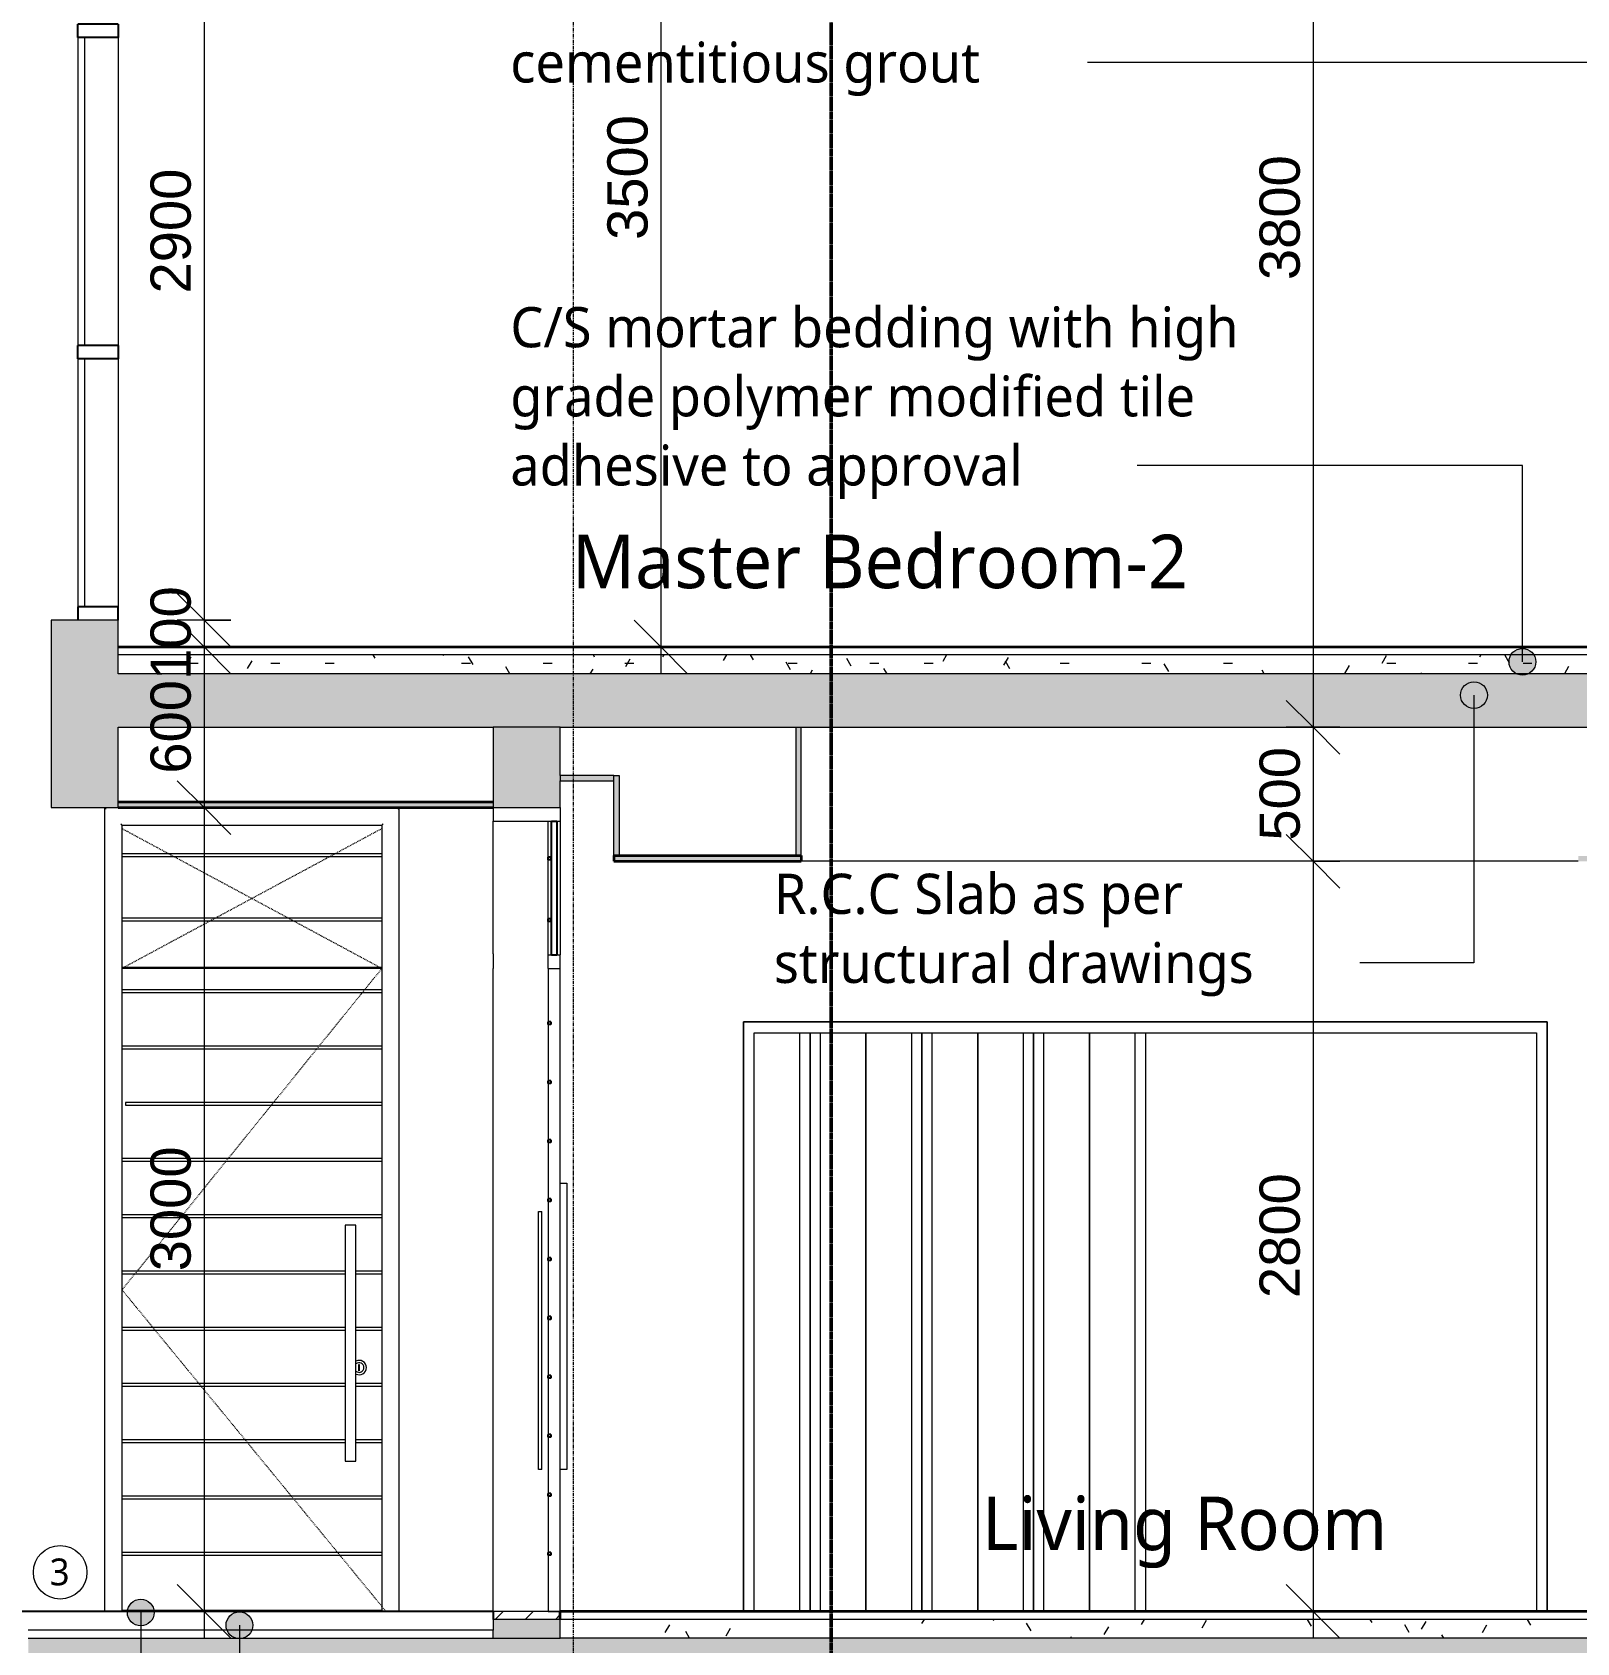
# Model space of a CAD drawing. Header units: millimetres. Extents: x -25665 to 60211, y -6376 to 13478.
# Drawn here: x -8748 to -2983, y 333 to 6345 of the extents above; entities that cross this region are included whole.
import ezdxf

# ---------------------------------------------------------------- set-up
doc = ezdxf.new("R2010")
doc.units = ezdxf.units.MM
for name, pattern in [('Callout Boundary', [2.38125, 1.190625, -1.190625]), ('Dash_2_', [6, 3, -3]), ('Grid Line', [22.225, 12.7, -3.175, 3.175, -3.175])]:
    doc.linetypes.add(name, pattern=pattern)
for name, color, linetype, lineweight in [('A-ANNO-DIMS', 211, 'Continuous', 9), ('A-ANNO-DIMS-100', 211, 'Continuous', 9), ('A-ANNO-NOTE', 131, 'Continuous', 9), ('A-ANNO-SYMB', 150, 'Continuous', 9), ('A-AREA-IDEN', 2, 'Continuous', 9), ('A-CLNG', 13, 'Continuous', 9), ('A-CLNG-PATT', 13, 'Continuous', 35), ('A-DETL-GENF', 92, 'Continuous', 9), ('A-DETL-THIN', 151, 'Continuous', 9), ('A-DOOR', 31, 'Continuous', 9), ('A-DOOR-FRAM', 31, 'Continuous', 9), ('A-DOOR-GLAZ', 31, 'Continuous', 25), ('A-FLOR', 192, 'Continuous', 9), ('A-FLOR-MCUT', 51, 'Continuous', 9), ('A-FLOR-PATT', 8, 'Continuous', 35), ('A-GLAZ-CURT', 52, 'Continuous', 9), ('A-GLAZ-CWMG', 51, 'Continuous', 9), ('A-WALL', 113, 'Continuous', 9), ('A-WALL-PATT', 111, 'Continuous', 18), ('G-ANNO-TEXT', 231, 'Continuous', 9), ('S-GRID', 1, 'Continuous', 9), ('S-STRS', 31, 'Continuous', 9)]:
    doc.layers.add(name, color=color, linetype=linetype, lineweight=lineweight)
doc.styles.add('Arial_4', font='arial.ttf', dxfattribs={"height": 150})
doc.styles.add('Lucida Sans Unicode', font='l_10646.ttf', dxfattribs={"height": 200})
doc.styles.add('Lucida Sans Unicode_1', font='l_10646.ttf', dxfattribs={"height": 100})
doc.styles.add('Lucida Sans Unicode_2', font='l_10646.ttf', dxfattribs={"height": 150})
doc.dimstyles.new('100', dxfattribs={"dimscale": 304.8, "dimtxt": 153.03891, "dimasz": 0.656168, "dimexe": 0.328084, "dimexo": 0.0625, "dimgap": 0.016404, "dimtad": 1, "dimdec": 0, "dimzin": 0, "dimdsep": 46, "dimtxsty": 'Arial_4', "dimblk1": 'OBLIQUE', "dimblk2": 'OBLIQUE', "dimsah": 1, "dimcen": 0.09, "dimdle": 0.328084, "dimazin": 0, "dimtfac": 1, "dimtdec": 4, "dimtix": 1, "dimtmove": 0, "dimatfit": 3, "dimfxl": 0.328084, "dimfxlon": 1, "dimtvp": 1, "dimtolj": 1, "dimtzin": 0, "dimarcsym": 2})
pattern_1 = [(0, (-2066.66, 4700), (406.4, 101.6), [33.528, -271.272, 33.528, -271.272, -1625.6]), (0, (-2066.66, 4700), (406.4, 101.6), [-609.6, 33.528, -576.072, 33.528, -271.272, -711.2]), (0, (-2066.66, 4700), (406.4, 101.6), [-1524, 33.528, -169.672, 33.528, -474.472]), (120, (-1914.26, 4750.8), (-291.1882, 301.1527), [33.528, -271.272, 33.528, -271.272, -1625.6]), (120, (-1914.26, 4750.8), (-291.1882, 301.1527), [-609.6, 33.528, -576.072, 33.528, -271.272, -711.2]), (120, (-1914.26, 4750.8), (-291.1882, 301.1527), [-1524, 33.528, -169.672, 33.528, -474.472]), (240, (-1863.46, 4954), (-115.2118, -402.7527), [33.528, -271.272, 33.528, -271.272, -1625.6]), (240, (-1863.46, 4954), (-115.2118, -402.7527), [-609.6, 33.528, -576.072, 33.528, -271.272, -711.2]), (240, (-1863.46, 4954), (-115.2118, -402.7527), [-1524, 33.528, -169.672, 33.528, -474.472])]

# ---------------------------------------------------------------- blocks, each defined once
blk = doc.blocks.new('Double_Aluminum_Door_with_Transom_6328 - TD1-1172526-Section - A')
at = {"layer": 'A-DOOR', "lineweight": 18}
for p, q in [((-6822.3, 2850), (-6822.3, 450)), ((-6822.3, 2850), (-6777.8, 2850)), ((-6777.8, 450), (-6777.8, 2850)), ((-6822.3, 450), (-6777.8, 450))]:
    blk.add_line(p, q, dxfattribs=at)
at = {"layer": 'A-DOOR'}
for p, q in [((-6777.8, 2047.7), (-6752.4, 2047.7)), ((-6752.4, 2047.7), (-6752.4, 979)), ((-6858.4, 1942.2), (-6845.7, 1942.2)), ((-6858.4, 979), (-6858.4, 1942.2)), ((-6845.7, 979), (-6845.7, 1942.2)), ((-6845.7, 979), (-6858.4, 979)), ((-6752.4, 979), (-6777.8, 979))]:
    blk.add_line(p, q, dxfattribs=at)
at = {"layer": 'A-DOOR-FRAM', "lineweight": 18}
for p, q in [((-7027.8, 3450), (-7027.8, 3399.2)), ((-6777.8, 3450), (-6777.8, 3399.2)), ((-7027.8, 3399.2), (-6777.8, 3399.2)), ((-6822.4, 2900.8), (-6777.8, 2900.8)), ((-6777.8, 2850), (-6777.8, 2900.8))]:
    blk.add_line(p, q, dxfattribs=at)
at = {"layer": 'A-DOOR-FRAM'}
for p, q in [((-7027.8, 2905), (-7027.8, 3399.2)), ((-6777.8, 3399.2), (-6777.8, 2900.8)), ((-7027.8, 450), (-7027.8, 2850))]:
    blk.add_line(p, q, dxfattribs=at)
at = {"layer": 'A-DOOR-GLAZ'}
for p, q in [((-6809.6, 2900.8), (-6809.6, 3399.2)), ((-6809.6, 3399.2), (-6790.5, 3399.2)), ((-6790.5, 3399.2), (-6790.5, 2900.8)), ((-6822.4, 3255), (-6822.4, 3265)), ((-6812.4, 3265), (-6822.4, 3265)), ((-6812.4, 3255), (-6822.4, 3255)), ((-6812.4, 3265), (-6812.4, 3255)), ((-6822.4, 3025), (-6822.4, 3035)), ((-6812.4, 3035), (-6822.4, 3035)), ((-6812.4, 3025), (-6822.4, 3025)), ((-6812.4, 3035), (-6812.4, 3025)), ((-6809.6, 2900.8), (-6790.5, 2900.8)), ((-6822.4, 2640), (-6822.4, 2650)), ((-6812.4, 2650), (-6822.4, 2650)), ((-6812.4, 2650), (-6812.4, 2640)), ((-6812.4, 2640), (-6822.4, 2640)), ((-6822.4, 2420), (-6822.4, 2430)), ((-6812.4, 2430), (-6822.4, 2430)), ((-6812.4, 2420), (-6822.4, 2420)), ((-6812.4, 2430), (-6812.4, 2420)), ((-6822.4, 2200), (-6822.4, 2210)), ((-6812.4, 2210), (-6822.4, 2210)), ((-6812.4, 2200), (-6822.4, 2200)), ((-6812.4, 2210), (-6812.4, 2200)), ((-6822.4, 1980), (-6822.4, 1990)), ((-6812.4, 1990), (-6822.4, 1990)), ((-6812.4, 1990), (-6812.4, 1980)), ((-6812.4, 1980), (-6822.4, 1980)), ((-6822.4, 1760), (-6822.4, 1770)), ((-6812.4, 1770), (-6822.4, 1770)), ((-6812.4, 1760), (-6822.4, 1760)), ((-6812.4, 1770), (-6812.4, 1760)), ((-6822.4, 1540), (-6822.4, 1550)), ((-6812.4, 1550), (-6822.4, 1550)), ((-6812.4, 1540), (-6822.4, 1540)), ((-6812.4, 1550), (-6812.4, 1540)), ((-6822.4, 1320), (-6822.4, 1330)), ((-6812.4, 1330), (-6822.4, 1330)), ((-6812.4, 1330), (-6812.4, 1320)), ((-6812.4, 1320), (-6822.4, 1320)), ((-6822.4, 1100), (-6822.4, 1110)), ((-6812.4, 1110), (-6822.4, 1110)), ((-6812.4, 1100), (-6822.4, 1100)), ((-6812.4, 1110), (-6812.4, 1100)), ((-6822.4, 880), (-6822.4, 890)), ((-6812.4, 890), (-6822.4, 890)), ((-6812.4, 880), (-6822.4, 880)), ((-6812.4, 890), (-6812.4, 880)), ((-6822.4, 660), (-6822.4, 670)), ((-6812.4, 670), (-6822.4, 670)), ((-6812.4, 670), (-6812.4, 660)), ((-6812.4, 660), (-6822.4, 660))]:
    blk.add_line(p, q, dxfattribs=at)
blk = doc.blocks.new('Panel_Fold_Door_1819 - FD1-1681618-Section - A')
at = {"layer": 'A-DOOR'}
for p, q in [((-6017.2, 2610), (-5882.6, 2610)), ((-5882.6, 2610), (-5845, 2610)), ((-5882.6, 450), (-5882.6, 2610)), ((-5845, 2610), (-5807.4, 2610)), ((-5845, 450), (-5845, 2610)), ((-5845, 2610), (-5845, 450)), ((-5807.4, 2610), (-5672.8, 2610)), ((-5807.4, 2610), (-5807.4, 450)), ((-5636.4, 450), (-5636.4, 2610)), ((-5636.4, 2610), (-5636.4, 450)), ((-5600, 2610), (-5465.4, 2610)), ((-5465.4, 2610), (-5427.8, 2610)), ((-5465.4, 450), (-5465.4, 2610)), ((-5427.8, 2610), (-5390.2, 2610)), ((-5427.8, 450), (-5427.8, 2610)), ((-5427.8, 2610), (-5427.8, 450)), ((-5390.2, 2610), (-5255.6, 2610)), ((-5390.2, 2610), (-5390.2, 450)), ((-5219.2, 450), (-5219.2, 2610)), ((-5219.2, 2610), (-5219.2, 450)), ((-5182.8, 2610), (-5048.2, 2610)), ((-5048.2, 2610), (-5010.6, 2610)), ((-5048.2, 450), (-5048.2, 2610)), ((-5010.6, 2610), (-4973.1, 2610)), ((-5010.6, 450), (-5010.6, 2610)), ((-5010.6, 2610), (-5010.6, 450)), ((-4973.1, 2610), (-4838.4, 2610)), ((-4973.1, 2610), (-4973.1, 450)), ((-4802, 450), (-4802, 2610)), ((-4802, 2610), (-4802, 450)), ((-4765.6, 2610), (-4631, 2610)), ((-4631, 2610), (-4593.4, 2610)), ((-4631, 450), (-4631, 2610)), ((-4593.4, 2610), (-4593.4, 450))]:
    blk.add_line(p, q, dxfattribs=at)
at = {"layer": 'A-DOOR-FRAM'}
for p, q in [((-6093.6, 2650), (-6093.6, 450)), ((-3093.6, 2650), (-6093.6, 2650)), ((-3093.6, 450), (-3093.6, 2650)), ((-6053.6, 450), (-6053.6, 2610)), ((-6053.6, 2610), (-6017.2, 2610)), ((-5672.8, 2610), (-5600, 2610)), ((-5255.6, 2610), (-5182.8, 2610)), ((-4838.4, 2610), (-4765.6, 2610)), ((-4593.4, 2610), (-3133.6, 2610)), ((-3133.6, 2610), (-3133.6, 450))]:
    blk.add_line(p, q, dxfattribs=at)
blk = doc.blocks.new('Rectangular Mullion - 50x150mm-685960-Section - A')
at = {"layer": 'A-GLAZ-CWMG'}
blk.add_line((-8428.113666, 5125), (-8428.113666, 4200), dxfattribs=at)
blk = doc.blocks.new('Rectangular Mullion - 50x150mm-448228-Section - A')
at = {"layer": 'A-GLAZ-CWMG'}
blk.add_line((-8428.113666, 6325), (-8428.113666, 5175), dxfattribs=at)
blk = doc.blocks.new('M_Fixed Glazed Panel - Glazed Panel-779100-Section - A')
at = {"layer": 'A-GLAZ-CURT', "lineweight": 18}
for p, q in [((-8578.113666, 5125), (-8553.113666, 5125)), ((-8578.113666, 5125), (-8578.113666, 4200)), ((-8553.113666, 5125), (-8553.113666, 4200)), ((-8553.113666, 4200), (-8578.113666, 4200))]:
    blk.add_line(p, q, dxfattribs=at)
blk = doc.blocks.new('M_Fixed Glazed Panel - Glazed Panel-779101-Section - A')
at = {"layer": 'A-GLAZ-CURT', "lineweight": 18}
for p, q in [((-8578.113666, 6325), (-8553.113666, 6325)), ((-8578.113666, 6325), (-8578.113666, 5175)), ((-8553.113666, 6325), (-8553.113666, 5175)), ((-8553.113666, 5175), (-8578.113666, 5175))]:
    blk.add_line(p, q, dxfattribs=at)
blk = doc.blocks.new('Rectangular Mullion - 50x150mm-779097-Section - A')
at = {"layer": 'A-GLAZ-CWMG', "lineweight": 25}
for p, q in [((-8428.113666, 4200), (-8578.113666, 4200)), ((-8578.113666, 4200), (-8578.113666, 4150)), ((-8428.113666, 4150), (-8428.113666, 4200))]:
    blk.add_line(p, q, dxfattribs=at)
blk = doc.blocks.new('Rectangular Mullion - 50x150mm-779099-Section - A')
at = {"layer": 'A-GLAZ-CWMG', "lineweight": 25}
for p, q in [((-8578.113666, 5125), (-8578.113666, 5175)), ((-8428.113666, 5175), (-8578.113666, 5175)), ((-8428.113666, 5175), (-8428.113666, 5125)), ((-8428.113666, 5125), (-8578.113666, 5125))]:
    blk.add_line(p, q, dxfattribs=at)
blk = doc.blocks.new('BEL-TD2-external - TD5-1377337-Section - A')
at = {"layer": 'A-DOOR'}
for p, q in [((-8478.1, 3450), (-8478.1, 450.1)), ((-7378.1, 450.1), (-7378.1, 3450)), ((-8413.1, 450.1), (-8413.1, 3385)), ((-8413.1, 3385), (-7443.1, 3385)), ((-7443.1, 3385), (-7443.1, 450.1)), ((-7443.1, 3277.5), (-8413.1, 3277.5)), ((-8413.1, 3267.5), (-7443.1, 3267.5)), ((-7443.1, 3037.5), (-8413.1, 3037.5)), ((-8413.1, 3027.5), (-7443.1, 3027.5)), ((-8413.1, 2855), (-7443.1, 2855)), ((-7443.1, 2850), (-8413.1, 2850)), ((-7443.1, 2770), (-8413.1, 2770)), ((-8413.1, 2760), (-7443.1, 2760)), ((-7443.1, 2560), (-8413.1, 2560)), ((-8413.1, 2550), (-7443.1, 2550)), ((-8399.9, 2350), (-8399.9, 2340)), ((-7443.1, 2350), (-8399.9, 2350)), ((-8399.9, 2340), (-7443.1, 2340)), ((-7443.1, 2140), (-8413.1, 2140)), ((-8413.1, 2130), (-7443.1, 2130)), ((-7443.1, 1930), (-8413.1, 1930)), ((-8413.1, 1920), (-7443.1, 1920)), ((-7579.8, 1891), (-7579.8, 1011)), ((-7539.8, 1891), (-7579.8, 1891)), ((-7539.8, 1011), (-7539.8, 1891)), ((-7579.8, 1720), (-8413.1, 1720)), ((-8413.1, 1710), (-7579.8, 1710)), ((-7443.1, 1720), (-7539.8, 1720)), ((-7539.8, 1710), (-7443.1, 1710)), ((-7579.8, 1510), (-8413.1, 1510)), ((-7443.1, 1510), (-7539.8, 1510)), ((-8413.1, 1500), (-7579.8, 1500)), ((-7539.8, 1500), (-7443.1, 1500)), ((-7528.6, 1348), (-7528.6, 1372)), ((-7528.6, 1372), (-7527.6, 1372)), ((-7527.6, 1348), (-7528.6, 1348)), ((-7527.6, 1372), (-7527.6, 1348)), ((-7579.8, 1300), (-8413.1, 1300)), ((-8413.1, 1290), (-7579.8, 1290)), ((-7443.1, 1300), (-7539.8, 1300)), ((-7539.8, 1290), (-7443.1, 1290)), ((-7579.8, 1090), (-8413.1, 1090)), ((-7443.1, 1090), (-7539.8, 1090)), ((-8413.1, 1080), (-7579.8, 1080)), ((-7539.8, 1080), (-7443.1, 1080)), ((-7579.8, 1011), (-7539.8, 1011)), ((-7443.1, 880), (-8413.1, 880)), ((-8413.1, 870), (-7443.1, 870)), ((-7443.1, 670), (-8413.1, 670)), ((-8413.1, 660), (-7443.1, 660)), ((-8473.1, 450.1), (-8478.1, 450.1)), ((-8473.1, 450.1), (-8418.1, 450.1)), ((-8413.1, 450.1), (-8418.1, 450.1)), ((-8413.1, 455), (-7443.1, 455)), ((-7438.1, 450.1), (-7443.1, 450.1)), ((-7383.1, 450.1), (-7438.1, 450.1)), ((-7378.1, 450.1), (-7383.1, 450.1))]:
    blk.add_line(p, q, dxfattribs=at)
at = {"layer": 'A-DOOR', "linetype": 'Dash_2_'}
for p, q in [((-7443.2, 3371.9), (-8413.1, 2850)), ((-8413, 3371.9), (-7443.1, 2850)), ((-7443.1, 2850), (-8413.1, 1650)), ((-8413.1, 1650), (-7428.1, 450))]:
    blk.add_line(p, q, dxfattribs=at)
at = {"layer": 'A-DOOR'}
for radius, start, end in [(27, 0, 115.89305), (18, 0, 130.93264), (27, 244.10695, 360), (18, 229.06736, 360)]:
    blk.add_arc((-7528.1, 1360), radius, start, end, dxfattribs=at)
for points, knots in [([(-8473.1, 3445), (-8473.6, 3445.4), (-8474.2, 3446.1), (-8475, 3446.9), (-8475.5, 3447.4), (-8475.9, 3447.8), (-8476.2, 3448.1), (-8476.6, 3448.5), (-8476.9, 3448.8), (-8477.2, 3449), (-8477.5, 3449.3), (-8477.7, 3449.6), (-8478, 3449.9), (-8478.1, 3450), (-8478.1, 3450)], [-1, -1, -1, -1, -0.833333, -0.75, -0.666667, -0.625, -0.583333, -0.5, -0.458333, -0.416667, -0.333333, -0.25, -0.166667, 0, 0, 0, 0]), ([(-7378.1, 3450), (-7378.1, 3450), (-7378.2, 3449.9), (-7378.5, 3449.6), (-7378.8, 3449.3), (-7379.1, 3449), (-7379.4, 3448.8), (-7379.7, 3448.5), (-7380.1, 3448.1), (-7380.5, 3447.6), (-7380.9, 3447.2), (-7381.3, 3446.8), (-7382, 3446.1), (-7382.7, 3445.4), (-7383.1, 3445)], [0, 0, 0, 0, 0.166667, 0.25, 0.333333, 0.416667, 0.458333, 0.5, 0.583333, 0.666667, 0.708333, 0.75, 0.833333, 1, 1, 1, 1]), ([(-8413.1, 3385), (-8413.1, 3385), (-8413.2, 3385.1), (-8413.5, 3385.4), (-8413.8, 3385.7), (-8414.1, 3386), (-8414.4, 3386.2), (-8414.6, 3386.5), (-8415, 3386.9), (-8415.3, 3387.2), (-8415.7, 3387.6), (-8416.2, 3388.1), (-8417, 3388.9), (-8417.7, 3389.6), (-8418.1, 3390)], [-1, -1, -1, -1, -0.833333, -0.75, -0.666667, -0.583333, -0.541667, -0.5, -0.416667, -0.375, -0.333333, -0.25, -0.166667, 0, 0, 0, 0]), ([(-7438.1, 3390), (-7438.6, 3389.6), (-7439.2, 3388.9), (-7440, 3388.1), (-7440.5, 3387.6), (-7440.9, 3387.2), (-7441.2, 3386.9), (-7441.6, 3386.5), (-7441.9, 3386.2), (-7442.2, 3386), (-7442.5, 3385.7), (-7442.7, 3385.4), (-7443, 3385.1), (-7443.1, 3385), (-7443.1, 3385)], [0, 0, 0, 0, 0.166667, 0.25, 0.333333, 0.375, 0.416667, 0.5, 0.541667, 0.583333, 0.666667, 0.75, 0.833333, 1, 1, 1, 1])]:
    blk.add_open_spline(points, degree=3, knots=knots, dxfattribs=at)
blk = doc.blocks.new('DIMBLOCK6-Section - A')
at = {"layer": 'A-ANNO-DIMS-100', "transparency": 16777216}
for p, q in [((-3967.5, 7550), (-4067.5, 7650)), ((-3967.5, 7650), (-3967.5, 3750)), ((-3867.5, 7550), (-4067.5, 7550)), ((-3967.5, 7550), (-3867.5, 7450)), ((-3967.5, 7550), (-3867.5, 7550)), ((-3967.5, 3750), (-4067.5, 3850)), ((-3867.5, 3750), (-4067.5, 3750)), ((-3967.5, 3750), (-3867.5, 3650)), ((-3967.5, 3750), (-3867.5, 3750))]:
    blk.add_line(p, q, dxfattribs=at)
at = {"layer": 'A-ANNO-DIMS-100', "color": 0, "transparency": 16777216, "insert": (-4167.3, 5419.3), "char_height": 150, "width": 553.765, "attachment_point": 1, "rotation": 90, "line_spacing_factor": 0.941778, "style": 'Arial_4'}
blk.add_mtext('3800', dxfattribs=at)
blk = doc.blocks.new('_Oblique')
at = {"color": 0, "linetype": 'ByBlock', "lineweight": -2}
blk.add_line((-0.5, -0.5), (0.5, 0.5), dxfattribs=at)
blk = doc.blocks.new('DIMBLOCK7-Section - A')
at = {"layer": 'A-ANNO-DIMS-100', "transparency": 16777216}
for p, q in [((-3967.5, 3750), (-4067.5, 3850)), ((-3867.5, 3750), (-4067.5, 3750)), ((-3967.5, 3750), (-3967.5, 3250)), ((-3967.5, 3750), (-3867.5, 3650)), ((-3967.5, 3750), (-3867.5, 3750)), ((-3967.5, 3250), (-4067.5, 3350)), ((-3867.5, 3250), (-4067.5, 3250)), ((-3967.5, 3250), (-3867.5, 3150)), ((-3967.5, 3250), (-3867.5, 3250))]:
    blk.add_line(p, q, dxfattribs=at)
at = {"layer": 'A-ANNO-DIMS-100', "color": 0, "transparency": 16777216, "insert": (-4167.3, 3326.9), "char_height": 150, "width": 415.324, "attachment_point": 1, "rotation": 90, "line_spacing_factor": 0.941778, "style": 'Arial_4'}
blk.add_mtext('500', dxfattribs=at)
blk = doc.blocks.new('DIMBLOCK8-Section - A')
at = {"layer": 'A-ANNO-DIMS-100', "transparency": 16777216}
for p, q in [((-3967.5, 3250), (-4067.5, 3350)), ((-3867.5, 3250), (-4067.5, 3250)), ((-3967.5, 3250), (-3967.5, 350)), ((-3967.5, 3250), (-3867.5, 3150)), ((-3967.5, 3250), (-3867.5, 3250)), ((-3967.5, 450), (-4067.5, 550)), ((-3867.5, 450), (-4067.5, 450)), ((-3967.5, 450), (-3867.5, 350)), ((-3967.5, 450), (-3867.5, 450))]:
    blk.add_line(p, q, dxfattribs=at)
at = {"layer": 'A-ANNO-DIMS-100', "color": 0, "transparency": 16777216, "insert": (-4167.3, 1619.3), "char_height": 150, "width": 553.765, "attachment_point": 1, "rotation": 90, "line_spacing_factor": 0.941778, "style": 'Arial_4'}
blk.add_mtext('2800', dxfattribs=at)
blk = doc.blocks.new('DIMBLOCK20-Section - A')
at = {"layer": 'A-ANNO-DIMS-100', "transparency": 16777216}
for p, q in [((-6401.9, 7550), (-6501.9, 7650)), ((-6301.9, 7550), (-6501.9, 7550)), ((-6401.9, 7550), (-6401.9, 3950)), ((-6401.9, 7550), (-6301.9, 7450)), ((-6401.9, 7550), (-6301.9, 7550)), ((-6401.9, 4050), (-6501.9, 4150)), ((-6301.9, 4050), (-6501.9, 4050)), ((-6401.9, 4050), (-6301.9, 3950)), ((-6401.9, 4050), (-6301.9, 4050))]:
    blk.add_line(p, q, dxfattribs=at)
at = {"layer": 'A-ANNO-DIMS-100', "color": 0, "transparency": 16777216, "insert": (-6601.6, 5569.3), "char_height": 150, "width": 553.765, "attachment_point": 1, "rotation": 90, "line_spacing_factor": 0.941778, "style": 'Arial_4'}
blk.add_mtext('3500', dxfattribs=at)
blk = doc.blocks.new('DIMBLOCK23-Section - A')
at = {"layer": 'A-ANNO-DIMS-100', "transparency": 16777216}
for p, q in [((-8107.1, 7050), (-8207.1, 7150)), ((-8007.1, 7050), (-8207.1, 7050)), ((-8107.1, 7050), (-8107.1, 4150)), ((-8107.1, 7050), (-8007.1, 6950)), ((-8107.1, 7050), (-8007.1, 7050)), ((-8107.1, 4150), (-8207.1, 4250)), ((-8007.1, 4150), (-8207.1, 4150)), ((-8107.1, 4150), (-8007.1, 4050)), ((-8107.1, 4150), (-8007.1, 4150))]:
    blk.add_line(p, q, dxfattribs=at)
at = {"layer": 'A-ANNO-DIMS-100', "color": 0, "transparency": 16777216, "insert": (-8306.8, 5369.3), "char_height": 150, "width": 553.765, "attachment_point": 1, "rotation": 90, "line_spacing_factor": 0.941778, "style": 'Arial_4'}
blk.add_mtext('2900', dxfattribs=at)
blk = doc.blocks.new('DIMBLOCK24-Section - A')
at = {"layer": 'A-ANNO-DIMS-100', "transparency": 16777216}
for p, q in [((-8107.1, 4150), (-8207.1, 4250)), ((-8107.1, 4050), (-8207.1, 4150)), ((-8007.1, 4150), (-8207.1, 4150)), ((-8107.1, 4150), (-8107.1, 4050)), ((-8107.1, 4150), (-8007.1, 4050)), ((-8107.1, 4150), (-8007.1, 4150)), ((-8007.1, 4050), (-8207.1, 4050)), ((-8107.1, 4050), (-8007.1, 3950)), ((-8107.1, 4050), (-8007.1, 4050))]:
    blk.add_line(p, q, dxfattribs=at)
at = {"layer": 'A-ANNO-DIMS-100', "color": 0, "transparency": 16777216, "insert": (-8306.8, 3926.9), "char_height": 150, "width": 415.324, "attachment_point": 1, "rotation": 90, "line_spacing_factor": 0.941778, "style": 'Arial_4'}
blk.add_mtext('100', dxfattribs=at)
blk = doc.blocks.new('DIMBLOCK25-Section - A')
at = {"layer": 'A-ANNO-DIMS-100', "transparency": 16777216}
for p, q in [((-8107.1, 4050), (-8207.1, 4150)), ((-8007.1, 4050), (-8207.1, 4050)), ((-8107.1, 4050), (-8107.1, 3450)), ((-8107.1, 4050), (-8007.1, 3950)), ((-8107.1, 4050), (-8007.1, 4050)), ((-8107.1, 3450), (-8207.1, 3550)), ((-8007.1, 3450), (-8207.1, 3450)), ((-8107.1, 3450), (-8007.1, 3350)), ((-8107.1, 3450), (-8007.1, 3450))]:
    blk.add_line(p, q, dxfattribs=at)
at = {"layer": 'A-ANNO-DIMS-100', "color": 0, "transparency": 16777216, "insert": (-8306.8, 3576.9), "char_height": 150, "width": 415.324, "attachment_point": 1, "rotation": 90, "line_spacing_factor": 0.941778, "style": 'Arial_4'}
blk.add_mtext('600', dxfattribs=at)
blk = doc.blocks.new('DIMBLOCK26-Section - A')
at = {"layer": 'A-ANNO-DIMS-100', "transparency": 16777216}
for p, q in [((-8107.1, 3450), (-8207.1, 3550)), ((-8007.1, 3450), (-8207.1, 3450)), ((-8107.1, 3450), (-8107.1, 350)), ((-8107.1, 3450), (-8007.1, 3350)), ((-8107.1, 3450), (-8007.1, 3450)), ((-8107.1, 450), (-8207.1, 550)), ((-8007.1, 450), (-8207.1, 450)), ((-8107.1, 450), (-8007.1, 350)), ((-8107.1, 450), (-8007.1, 450))]:
    blk.add_line(p, q, dxfattribs=at)
at = {"layer": 'A-ANNO-DIMS-100', "color": 0, "transparency": 16777216, "insert": (-8306.8, 1719.3), "char_height": 150, "width": 553.765, "attachment_point": 1, "rotation": 90, "line_spacing_factor": 0.941778, "style": 'Arial_4'}
blk.add_mtext('3000', dxfattribs=at)
blk = doc.blocks.new('step-numbering - External finishes-tag-1023582-Section - A')
at = {"layer": 'A-ANNO-NOTE'}
blk.add_circle((-9284.3, 362.4), 100, dxfattribs=at)

msp = doc.modelspace()

# ---------------------------------------------------------------- hatches: boundary and pattern name
at = {"layer": 'A-CLNG-PATT'}
msp.add_hatch(color=256, dxfattribs=at).paths.add_polyline_path([(-7251.2, 3450), (-7027.8, 3450), (-7027.8, 3470), (-8428.1, 3470), (-8428.1, 3450), (-7428.1, 3450)])
h = msp.add_hatch(color=256, dxfattribs=at)
h.paths.add_polyline_path([(-2062.8, 3250), (-2060.1, 3250), (-2060.1, 3270), (-2977.8, 3270), (-2977.8, 3250), (-2162.8, 3250)])
h.paths.add_polyline_path([(-6577.8, 3250), (-5877.8, 3250), (-5877.8, 3270), (-6577.8, 3270)])
at = {"layer": 'A-DETL-GENF'}
for color, points in [(253, [(5022.2, 3250), (5022.2, 3950), (-8428.1, 3950), (-8428.1, 4150), (-8678.1, 4150), (-8678.1, 3450), (-8428.1, 3450), (-8428.1, 3750), (4772.2, 3750), (4772.2, 3250), (5006.6, 3250)]), (253, [(-6777.8, 3450), (-6777.8, 3750), (-7027.8, 3750), (-7027.8, 3450), (-7007.8, 3450)]), (251, [(-6577.8, 3550), (-6577.8, 3570), (-6777.8, 3570), (-6777.8, 3550), (-6653.4, 3550)]), (9, [(-6777.8, 350), (-6777.8, 420), (-7027.8, 420), (-7027.8, 350), (-6972.3, 350)]), (253, [(-7027.8, -250), (-6777.8, -250), (-6777.8, 200), (-2362.8, 200), (-2362.8, -250), (-2162.8, -250), (-2162.8, 200), (1922.2, 200), (1922.2, -250), (2122.2, -250), (2122.2, 200), (4772.2, 200), (4772.2, -250), (5022.2, -250), (5022.2, 350), (-8763.1, 350), (-8763.1, 263.3), (-9063.1, 262.5), (-9063.1, 146.7), (-9363.1, 145.8), (-9363.1, -230), (-9113.1, -230), (-9113.1, -84.8), (-8543.6, 200), (-7027.8, 200), (-7027.8, -230)])]:
    msp.add_hatch(color=color, dxfattribs=at).paths.add_polyline_path(points)
at = {"layer": 'A-FLOR-PATT', "lineweight": 9}
h = msp.add_hatch(dxfattribs=at)
h.set_pattern_fill('FP_3', color=256, style=0, pattern_type=2)
h.set_pattern_definition(pattern_1)
h.paths.add_polyline_path([(-3189.5, 3950), (-2362.8, 3950), (-2362.8, 4020), (-8428.1, 4020), (-8428.1, 3950), (-4205, 3950)])
h.paths.add_polyline_path([(-2162.8, 3950), (-2060.1, 3950), (-2060.1, 4020), (-2162.8, 4020), (-2162.8, 3965.3)])
h = msp.add_hatch(dxfattribs=at)
h.set_pattern_fill('FP_3', color=256, style=0, pattern_type=2)
h.set_pattern_definition(pattern_1)
h.paths.add_polyline_path([(-3827.8, 350), (-2060.1, 350), (-2060.1, 420), (-6777.8, 420), (-6777.8, 350), (-3862.8, 350)])
at = {"layer": 'A-WALL-PATT'}
for points in [[(-5877.8, 3270), (-5877.8, 3750), (-5897.8, 3750), (-5897.8, 3270)], [(-6557.8, 3271), (-6557.8, 3570), (-6577.8, 3570), (-6577.8, 3271)]]:
    msp.add_hatch(color=256, dxfattribs=at).paths.add_polyline_path(points)
at = {"layer": 'A-WALL-PATT', "lineweight": 9}
h = msp.add_hatch(dxfattribs=at)
h.set_pattern_fill('FP_1', color=256, style=0, pattern_type=2)
h.set_pattern_definition([(45, (-2066.66, 4700), (-112.2532, 112.2532), []), (45, (-1954.4, 4700), (-112.2532, 112.2532), [79.375, -39.687])])
h.paths.add_polyline_path([(-7007.8, 420), (-6777.8, 420), (-6777.8, 450), (-7027.8, 450), (-7027.8, 420), (-7011.2, 420)])
at = {"layer": 'G-ANNO-TEXT'}
h = msp.add_hatch(color=7, dxfattribs=at)
edge = h.paths.add_edge_path()
edge.add_arc((-3186.1, 3994.5), 50, 0, 360)
h = msp.add_hatch(color=7, dxfattribs=at)
edge = h.paths.add_edge_path()
edge.add_arc((-3367, 3870.1), 50, 0, 360)
h = msp.add_hatch(color=7, dxfattribs=at)
edge = h.paths.add_edge_path()
edge.add_arc((-8343.1, 445.6), 50, 0, 360)
h = msp.add_hatch(color=7, dxfattribs=at)
edge = h.paths.add_edge_path()
edge.add_arc((-7974.8, 398.1), 50, 0, 360)

# ---------------------------------------------------------------- linework, layer by layer
at = {"layer": 'A-ANNO-SYMB', "linetype": 'Callout Boundary', "lineweight": 50}
msp.add_line((-5766, -636.1), (-5766, 8763.1), dxfattribs=at)
at = {"layer": 'A-CLNG', "lineweight": 35}
for p, q in [((-7027.8, 3471), (-8428.1, 3471)), ((-8428.1, 3450), (-7027.8, 3450)), ((-6577.8, 3271), (-5877.8, 3271)), ((-6577.8, 3271), (-6577.8, 3250)), ((-6577.8, 3250), (-5877.8, 3250)), ((-5877.8, 3271), (-5877.8, 3250))]:
    msp.add_line(p, q, dxfattribs=at)
at = {"layer": 'A-CLNG'}
for p, q in [((-7027.8, 3470), (-8428.1, 3470)), ((-5897.8, 3270), (-6577.8, 3270)), ((-2977.8, 3250), (-5877.8, 3250))]:
    msp.add_line(p, q, dxfattribs=at)
at = {"layer": 'A-DETL-THIN'}
for p, q in [((-8678.1, 4150), (-8678.1, 3450)), ((-8428.1, 4150), (-8678.1, 4150)), ((-8428.1, 3950), (-8428.1, 4150)), ((-2362.8, 3950), (-8428.1, 3950)), ((-8428.1, 3450), (-8428.1, 3750)), ((-8428.1, 3750), (-7027.8, 3750)), ((-6777.8, 3750), (-7027.8, 3750)), ((-7027.8, 3750), (-7027.8, 3450)), ((-6777.8, 3750), (-2162.8, 3750)), ((-6777.8, 3570), (-6777.8, 3750)), ((-6577.8, 3570), (-6777.8, 3570)), ((-6777.8, 3570), (-6777.8, 3550)), ((-6777.8, 3450), (-6777.8, 3550)), ((-6777.8, 3550), (-6577.8, 3550)), ((-6577.8, 3550), (-6577.8, 3570)), ((-8678.1, 3450), (-8428.1, 3450)), ((-7027.8, 3450), (-6777.8, 3450)), ((-6822.4, 2905), (-6822.4, 3399.2)), ((-7027.8, 2905), (-7027.8, 2850)), ((-6822.4, 2850), (-6822.4, 2905)), ((-7027.8, 380), (-8763.1, 380)), ((-7027.8, 420), (-7027.8, 380)), ((-6777.8, 420), (-7027.8, 420)), ((-7027.8, 350), (-7027.8, 380)), ((-6777.8, 350), (-6777.8, 420)), ((-8763.1, 350), (-7027.8, 350)), ((-7027.8, 350), (-6777.8, 350)), ((5022.2, 350), (-6777.8, 350))]:
    msp.add_line(p, q, dxfattribs=at)
at = {"layer": 'A-FLOR', "lineweight": 35}
for p, q in [((-8428.1, 4050), (2022.2, 4050)), ((4772.2, 450), (-6777.8, 450)), ((-6777.8, 420), (-6777.8, 450))]:
    msp.add_line(p, q, dxfattribs=at)
at = {"layer": 'A-FLOR-MCUT'}
for p, q in [((-2362.8, 4020), (-8428.1, 4020)), ((4772.2, 420), (-6777.8, 420))]:
    msp.add_line(p, q, dxfattribs=at)
at = {"layer": 'A-WALL', "lineweight": 18}
for p, q in [((-5897.8, 3750), (-5897.8, 3270)), ((-5877.8, 3271), (-5877.8, 3750)), ((-6577.8, 3570), (-6557.8, 3570)), ((-6577.8, 3271), (-6577.8, 3550)), ((-6557.8, 3570), (-6557.8, 3271)), ((-5877.8, 3270), (-5897.8, 3270)), ((-7027.8, 420), (-7027.8, 450)), ((-6777.8, 450), (-7027.8, 450))]:
    msp.add_line(p, q, dxfattribs=at)
at = {"layer": 'A-WALL'}
for p, q in [((-6093.6, 450), (-6093.6, 2650)), ((-6093.6, 2650), (-3093.6, 2650)), ((-3093.6, 2650), (-3093.6, 450))]:
    msp.add_line(p, q, dxfattribs=at)
at = {"layer": 'G-ANNO-TEXT', "color": 7}
for p, q in [((-3245, 6231.8), (-4809.4, 6231.8)), ((-2777.1, 6231.8), (-3245, 6231.8)), ((-3346.1, 4727.6), (-4624.1, 4727.6)), ((-3186.1, 4727.6), (-3346.1, 4727.6)), ((-3186.1, 3994.5), (-3186.1, 4727.6)), ((-3367, 3870.1), (-3367, 2870.6)), ((-3568.4, 2870.6), (-3792.6, 2870.6)), ((-3367, 2870.6), (-3568.4, 2870.6)), ((-8343.1, 445.6), (-8343.1, -2013.8)), ((-7974.8, 398.1), (-7974.8, -2948.7))]:
    msp.add_line(p, q, dxfattribs=at)
for centre in [(-3186.1, 3994.5), (-3367, 3870.1), (-8343.1, 445.6), (-7974.8, 398.1)]:
    msp.add_circle(centre, 50, dxfattribs=at)
at = {"layer": 'S-GRID', "linetype": 'Grid Line'}
msp.add_line((-6727.8, -653.8), (-6727.8, 11966.5), dxfattribs=at)
at = {"layer": 'S-STRS', "lineweight": 25}
for q in [(-8803.1, 450), (-7027.8, 420)]:
    msp.add_line((-7027.8, 450), q, dxfattribs=at)

# ---------------------------------------------------------------- block references
at = {"layer": 'A-ANNO-NOTE'}
msp.add_blockref('step-numbering - External finishes-tag-1023582-Section - A', (640.3, 233.3), dxfattribs=at)
at = {"layer": 'A-DOOR'}
for name in ['BEL-TD2-external - TD5-1377337-Section - A', 'Panel_Fold_Door_1819 - FD1-1681618-Section - A']:
    msp.add_blockref(name, (0, 0), dxfattribs=at)
at = {"layer": 'A-DOOR-FRAM', "lineweight": 18}
msp.add_blockref('Double_Aluminum_Door_with_Transom_6328 - TD1-1172526-Section - A', (0, 0), dxfattribs=at)
at = {"layer": 'A-GLAZ-CURT', "lineweight": 18}
for name in ['M_Fixed Glazed Panel - Glazed Panel-779101-Section - A', 'M_Fixed Glazed Panel - Glazed Panel-779100-Section - A']:
    msp.add_blockref(name, (0, 0), dxfattribs=at)
at = {"layer": 'A-GLAZ-CWMG', "lineweight": 25}
for p in [(0, 1200), (0, 0)]:
    msp.add_blockref('Rectangular Mullion - 50x150mm-779099-Section - A', p, dxfattribs=at)
at = {"layer": 'A-GLAZ-CWMG'}
for name in ['Rectangular Mullion - 50x150mm-448228-Section - A', 'Rectangular Mullion - 50x150mm-685960-Section - A', 'Rectangular Mullion - 50x150mm-779097-Section - A']:
    msp.add_blockref(name, (0, 0), dxfattribs=at)

# ---------------------------------------------------------------- texts
at = {"layer": 'A-ANNO-NOTE', "insert": (-8683.3, 647.2), "char_height": 100, "width": 104.219, "attachment_point": 1, "style": 'Lucida Sans Unicode_1'}
msp.add_mtext('3', dxfattribs=at)
at = {"layer": 'A-AREA-IDEN', "char_height": 200, "attachment_point": 1, "style": 'Lucida Sans Unicode'}
for s, insert, width in [('Master Bedroom-2', (-6734.2, 4469.2), 3150.632), ('Living Room', (-5203.8, 878.4), 2052.32)]:
    msp.add_mtext(s, dxfattribs=dict(at, insert=insert, width=width))
at = {"layer": 'G-ANNO-TEXT', "color": 7, "char_height": 150, "attachment_point": 1, "style": 'Lucida Sans Unicode_2'}
for s, insert, width in [('cementitious grout', (-6963.9, 6306.8), 2364.978), ('C/S mortar bedding with high ', (-6963.9, 5318.5), 3799.999), ('grade polymer modified tile ', (-6963.9, 5060.6), 3543.459), ('adhesive to approval', (-6963.9, 4802.6), 2589.451), ('R.C.C Slab as per ', (-5980.2, 3203.5), 2188.607), ('structural drawings', (-5980.2, 2945.6), 2405.062)]:
    msp.add_mtext(s, dxfattribs=dict(at, insert=insert, width=width))

# ---------------------------------------------------------------- dimensions: what is measured, and where the dimension line sits
at = {"layer": 'A-ANNO-DIMS'}
for base, p1, p2, override, picture, middle in [((-6401.9, 4050), (-6301.9, 7550), (-6301.9, 4050), {"dimpost": '<>', "dimfxl": 3500}, 'DIMBLOCK20-Section - A', (-6483.5, 5800)), ((-3967.5, 3750), (-3867.5, 7550), (-3867.5, 3750), {"dimpost": '<>', "dimfxl": 3800}, 'DIMBLOCK6-Section - A', (-4049.2, 5650)), ((-8107.1, 4150), (-8007.1, 7050), (-8007.1, 4150), {"dimpost": '<>', "dimfxl": 2900}, 'DIMBLOCK23-Section - A', (-8188.7, 5600)), ((-8107.1, 4050), (-8007.1, 4150), (-8007.1, 4050), {"dimpost": '<>', "dimfxl": 100}, 'DIMBLOCK24-Section - A', (-8188.7, 4100)), ((-8107.1, 3450), (-8007.1, 4050), (-8007.1, 3450), {"dimpost": '<>', "dimfxl": 600}, 'DIMBLOCK25-Section - A', (-8188.7, 3750)), ((-3967.5, 3250), (-3867.5, 3750), (-3867.5, 3250), {"dimpost": '<>', "dimfxl": 500}, 'DIMBLOCK7-Section - A', (-4049.1, 3500)), ((-8107.1, 450), (-8007.1, 3450), (-8007.1, 450), {"dimpost": '<>', "dimfxl": 3000}, 'DIMBLOCK26-Section - A', (-8188.7, 1950)), ((-3967.5, 450), (-3867.5, 3250), (-3867.5, 450), {"dimpost": '<>', "dimfxl": 2800}, 'DIMBLOCK8-Section - A', (-4049.1, 1850))]:
    dim = msp.add_linear_dim(base=base, p1=p1, p2=p2, angle=90, dimstyle='100', override=override, dxfattribs=at)
    dim.commit()
    dim.dimension.update_dxf_attribs({"geometry": picture, "text_midpoint": middle})

doc.saveas('drawing.dxf')
